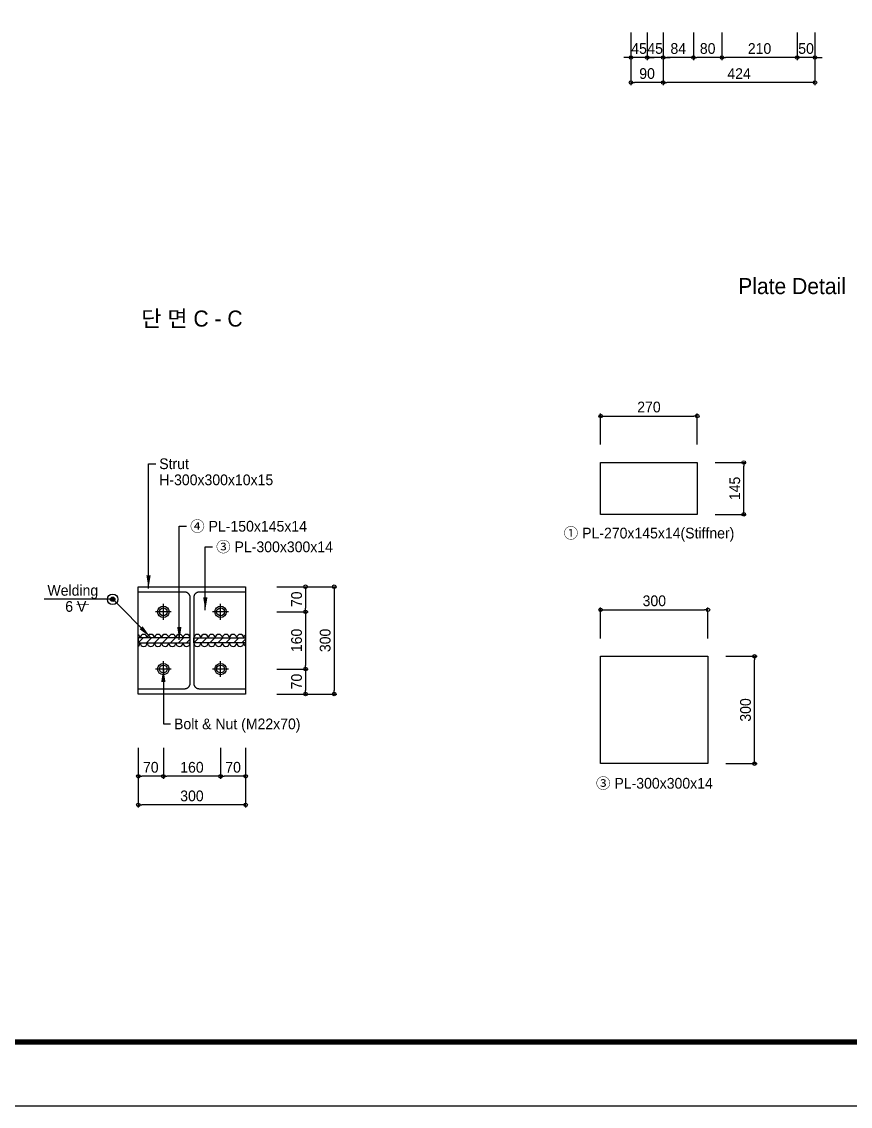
# Model space of a CAD drawing. Header units: millimetres. Extents: x 1073475 to 2890243, y -1340830 to -367733.
# Drawn here: x 2734023 to 2736339, y -373673 to -370640 of the extents above; entities that cross this region are included whole.
import ezdxf
from ezdxf.enums import TextEntityAlignment as Align

# ---------------------------------------------------------------- set-up
doc = ezdxf.new("R2010")
doc.units = ezdxf.units.MM
doc.header["$LTSCALE"] = 50
doc.header["$PDMODE"] = 3
doc.header["$PDSIZE"] = 100
doc.linetypes.add('HIDDEN', pattern=[9.525, 6.35, -3.175])
doc.layers.get('Defpoints').update_dxf_attribs({"color": 151})
for name, color, linetype in [('11', 11, 'Continuous'), ('C-BOLT', 1, 'Continuous'), ('C-DIM', 7, 'Continuous'), ('C-PILE', 3, 'Continuous'), ('C-PLATE', 135, 'Continuous'), ('C-PLATE-1', 2, 'Continuous'), ('C-TT', 9, 'Continuous'), ('C-WELDING', 41, 'Continuous'), ('TEX', 3, 'Continuous'), ('TEXT', 3, 'Continuous')]:
    doc.layers.add(name, color=color, linetype=linetype)
doc.styles.add('RXHG', font='arial.ttf')
doc.styles.add('돋움', font='')
doc.styles.get('돋움').set_extended_font_data('Dotum')
doc.dimstyles.new('SAM-LE-LE-상', dxfattribs={"dimscale": 0.1, "dimtxt": 300, "dimasz": 360, "dimexe": 70, "dimexo": 0, "dimgap": 100, "dimtad": 1, "dimdec": 0, "dimzin": 0, "dimdsep": 46, "dimlunit": 6, "dimtxsty": '돋움', "dimblk": 'NONE', "dimcen": 100, "dimclrd": 8, "dimclre": 8, "dimclrt": 256, "dimadec": 0, "dimazin": 0, "dimtfac": 1, "dimtdec": 0, "dimtix": 1, "dimtmove": 2, "dimatfit": 3, "dimfxl": 70, "dimtolj": 1, "dimtzin": 0, "dimlwd": -1, "dimlwe": -1, "dimarcsym": 0})
doc.dimstyles.new('SAM-상', dxfattribs={"dimscale": 0.1, "dimtxt": 300, "dimasz": 100, "dimexe": 70, "dimexo": 0, "dimgap": 100, "dimtad": 1, "dimdec": 0, "dimzin": 0, "dimdsep": 46, "dimlunit": 6, "dimtxsty": '돋움', "dimblk": 'ORIGIN', "dimcen": 100, "dimclrd": 8, "dimclre": 8, "dimclrt": 1, "dimadec": 0, "dimazin": 0, "dimtfac": 1, "dimtdec": 0, "dimtix": 1, "dimtmove": 2, "dimatfit": 3, "dimfxl": 70, "dimtolj": 1, "dimtzin": 0, "dimlwd": -1, "dimlwe": -1, "dimarcsym": 0})

# ---------------------------------------------------------------- blocks, each defined once
blk = doc.blocks.new('dbox')
at = {"layer": '11'}
blk.add_line((81088, 1800), (4288, 1800), dxfattribs=at)
at = {"layer": '11', "const_width": 150}
blk.add_lwpolyline([(81088, 1800), (4288, 1800), (4288, 57600), (81088, 57600)], close=True, dxfattribs=at)
at = {"layer": 'TEXT', "color": 7}
blk.add_line((84100, 0), (0, 0), dxfattribs=at)
at = {"layer": 'TEX', "color": 6, "linetype": 'Continuous', "style": 'RXHG', "width": 1}
for tag, p in [('일자', (76628, 15972)), ('축척', (76628, 13925)), ('설계번호', (76684, 12170))]:
    blk.add_attdef(tag, p, '', height=300, dxfattribs=at)
at = {"layer": 'TEX', "color": 7, "linetype": 'Continuous', "style": 'RXHG', "width": 1}
blk.add_attdef('파일명', (81840, 4453), '', height=300, rotation=90, dxfattribs=at)
at = {"layer": 'TEX', "linetype": 'Continuous', "style": 'RXHG', "width": 1}
for tag, p in [('도면명-1', (77799, 3389)), ('도면명-2', (77799, 2662))]:
    blk.add_attdef(tag, text='', height=400, dxfattribs=at).set_placement(p, align=Align.CENTER)
blk = doc.blocks.new('_Origin')
at = {"color": 0, "linetype": 'ByBlock', "lineweight": -2}
blk.add_line((0, 0), (-1, 0), dxfattribs=at)
blk.add_circle((0, 0), 0.5, dxfattribs=at)
blk = doc.blocks.new('*D497')
at = {"layer": 'C-DIM', "color": 8, "transparency": 16777216}
for p, q in [((2735641.7, -371822.5), (2735641.7, -371735.5)), ((2735911.7, -371822.5), (2735911.7, -371735.5)), ((2735651.7, -371742.5), (2735901.7, -371742.5))]:
    blk.add_line(p, q, dxfattribs=at)
at = {"layer": 'Defpoints', "color": 0, "transparency": 16777216}
for p in [(2735911.7, -371742.5), (2735641.7, -371822.5), (2735911.7, -371822.5)]:
    blk.add_point(p, dxfattribs=at)
at = {"layer": 'C-DIM', "color": 8, "transparency": 16777216, "xscale": 10, "yscale": 10, "zscale": 10, "rotation": 180}
blk.add_blockref('_Origin', (2735641.7, -371742.5), dxfattribs=at)
at = {"layer": 'C-DIM', "color": 8, "transparency": 16777216, "xscale": 10, "yscale": 10, "zscale": 10}
blk.add_blockref('_Origin', (2735911.7, -371742.5), dxfattribs=at)
at = {"layer": 'C-DIM', "color": 1, "transparency": 16777216, "insert": (2735776.7, -371717.5), "char_height": 30, "attachment_point": 5, "style": '돋움'}
blk.add_mtext('\\A1;270', dxfattribs=at)
blk = doc.blocks.new('*D498')
at = {"layer": 'C-DIM', "color": 8, "transparency": 16777216}
for p, q in [((2735961.7, -371872.5), (2736048.7, -371872.5)), ((2736041.7, -372007.5), (2736041.7, -371882.5)), ((2735961.7, -372017.5), (2736048.7, -372017.5))]:
    blk.add_line(p, q, dxfattribs=at)
at = {"layer": 'Defpoints', "color": 0, "transparency": 16777216}
for p in [(2735961.7, -371872.5), (2736041.7, -371872.5), (2735961.7, -372017.5)]:
    blk.add_point(p, dxfattribs=at)
at = {"layer": 'C-DIM', "color": 8, "transparency": 16777216, "xscale": 10, "yscale": 10, "zscale": 10}
for p, rotation in [((2736041.7, -371872.5), 90), ((2736041.7, -372017.5), 270)]:
    blk.add_blockref('_Origin', p, dxfattribs=dict(at, rotation=rotation))
at = {"layer": 'C-DIM', "color": 1, "transparency": 16777216, "insert": (2736016.7, -371945), "char_height": 30, "attachment_point": 5, "rotation": 90, "style": '돋움'}
blk.add_mtext('\\A1;145', dxfattribs=at)
blk = doc.blocks.new('*D499')
at = {"layer": 'C-DIM', "color": 8, "transparency": 16777216}
for p, q in [((2735641.7, -372364.6), (2735641.7, -372277.6)), ((2735941.7, -372364.6), (2735941.7, -372277.6)), ((2735651.7, -372284.6), (2735931.7, -372284.6))]:
    blk.add_line(p, q, dxfattribs=at)
at = {"layer": 'Defpoints', "color": 0, "transparency": 16777216}
for p in [(2735941.7, -372284.6), (2735641.7, -372364.6), (2735941.7, -372364.6)]:
    blk.add_point(p, dxfattribs=at)
at = {"layer": 'C-DIM', "color": 8, "transparency": 16777216, "xscale": 10, "yscale": 10, "zscale": 10, "rotation": 180}
blk.add_blockref('_Origin', (2735641.7, -372284.6), dxfattribs=at)
at = {"layer": 'C-DIM', "color": 8, "transparency": 16777216, "xscale": 10, "yscale": 10, "zscale": 10}
blk.add_blockref('_Origin', (2735941.7, -372284.6), dxfattribs=at)
at = {"layer": 'C-DIM', "color": 1, "transparency": 16777216, "insert": (2735791.7, -372259.5), "char_height": 30, "attachment_point": 5, "style": '돋움'}
blk.add_mtext('\\A1;300', dxfattribs=at)
blk = doc.blocks.new('*D500')
at = {"layer": 'C-DIM', "color": 8, "transparency": 16777216}
for p, q in [((2735991.7, -372414.6), (2736078.7, -372414.6)), ((2736071.7, -372704.6), (2736071.7, -372424.6)), ((2735991.7, -372714.6), (2736078.7, -372714.6))]:
    blk.add_line(p, q, dxfattribs=at)
at = {"layer": 'Defpoints', "color": 0, "transparency": 16777216}
for p in [(2735991.7, -372414.6), (2736071.7, -372414.6), (2735991.7, -372714.6)]:
    blk.add_point(p, dxfattribs=at)
at = {"layer": 'C-DIM', "color": 8, "transparency": 16777216, "xscale": 10, "yscale": 10, "zscale": 10}
for p, rotation in [((2736071.7, -372414.6), 90), ((2736071.7, -372714.6), 270)]:
    blk.add_blockref('_Origin', p, dxfattribs=dict(at, rotation=rotation))
at = {"layer": 'C-DIM', "color": 1, "transparency": 16777216, "insert": (2736046.7, -372564.6), "char_height": 30, "attachment_point": 5, "rotation": 90, "style": '돋움'}
blk.add_mtext('\\A1;300', dxfattribs=at)
blk = doc.blocks.new('*D518')
at = {"layer": 'C-DIM', "color": 8, "transparency": 16777216}
for p, q in [((2734736.9, -372220.1), (2734823.9, -372220.1)), ((2734816.9, -372230.1), (2734816.9, -372280.1)), ((2734736.9, -372290.1), (2734823.9, -372290.1))]:
    blk.add_line(p, q, dxfattribs=at)
at = {"layer": 'Defpoints', "color": 0, "transparency": 16777216}
for p in [(2734736.9, -372220.1), (2734736.9, -372290.1), (2734816.9, -372290.1)]:
    blk.add_point(p, dxfattribs=at)
at = {"layer": 'C-DIM', "color": 8, "transparency": 16777216, "xscale": 10, "yscale": 10, "zscale": 10}
for p, rotation in [((2734816.9, -372220.1), 90), ((2734816.9, -372290.1), 270)]:
    blk.add_blockref('_Origin', p, dxfattribs=dict(at, rotation=rotation))
at = {"layer": 'C-DIM', "color": 1, "transparency": 16777216, "insert": (2734791.8, -372255.1), "char_height": 30, "attachment_point": 5, "rotation": 90, "style": '돋움'}
blk.add_mtext('\\A1;70', dxfattribs=at)
blk = doc.blocks.new('*D519')
at = {"layer": 'C-DIM', "color": 8, "transparency": 16777216}
for p, q in [((2734736.9, -372290.1), (2734823.9, -372290.1)), ((2734816.9, -372300.1), (2734816.9, -372440.1)), ((2734736.9, -372450.1), (2734823.9, -372450.1))]:
    blk.add_line(p, q, dxfattribs=at)
at = {"layer": 'Defpoints', "color": 0, "transparency": 16777216}
for p in [(2734736.9, -372290.1), (2734736.9, -372450.1), (2734816.9, -372450.1)]:
    blk.add_point(p, dxfattribs=at)
at = {"layer": 'C-DIM', "color": 8, "transparency": 16777216, "xscale": 10, "yscale": 10, "zscale": 10}
for p, rotation in [((2734816.9, -372290.1), 90), ((2734816.9, -372450.1), 270)]:
    blk.add_blockref('_Origin', p, dxfattribs=dict(at, rotation=rotation))
at = {"layer": 'C-DIM', "color": 1, "transparency": 16777216, "insert": (2734791.8, -372370.1), "char_height": 30, "attachment_point": 5, "rotation": 90, "style": '돋움'}
blk.add_mtext('\\A1;160', dxfattribs=at)
blk = doc.blocks.new('*D520')
at = {"layer": 'C-DIM', "color": 8, "transparency": 16777216}
for p, q in [((2734736.9, -372450.1), (2734823.9, -372450.1)), ((2734816.9, -372460.1), (2734816.9, -372510.1)), ((2734736.9, -372520.1), (2734823.9, -372520.1))]:
    blk.add_line(p, q, dxfattribs=at)
at = {"layer": 'Defpoints', "color": 0, "transparency": 16777216}
for p in [(2734736.9, -372450.1), (2734736.9, -372520.1), (2734816.9, -372520.1)]:
    blk.add_point(p, dxfattribs=at)
at = {"layer": 'C-DIM', "color": 8, "transparency": 16777216, "xscale": 10, "yscale": 10, "zscale": 10}
for p, rotation in [((2734816.9, -372450.1), 90), ((2734816.9, -372520.1), 270)]:
    blk.add_blockref('_Origin', p, dxfattribs=dict(at, rotation=rotation))
at = {"layer": 'C-DIM', "color": 1, "transparency": 16777216, "insert": (2734791.8, -372485.1), "char_height": 30, "attachment_point": 5, "rotation": 90, "style": '돋움'}
blk.add_mtext('\\A1;70', dxfattribs=at)
blk = doc.blocks.new('*D521')
at = {"layer": 'C-DIM', "color": 8, "transparency": 16777216}
for p, q in [((2734816.9, -372220.1), (2734903.9, -372220.1)), ((2734896.9, -372230.1), (2734896.9, -372510.1)), ((2734816.9, -372520.1), (2734903.9, -372520.1))]:
    blk.add_line(p, q, dxfattribs=at)
at = {"layer": 'Defpoints', "color": 0, "transparency": 16777216}
for p in [(2734816.9, -372220.1), (2734816.9, -372520.1), (2734896.9, -372520.1)]:
    blk.add_point(p, dxfattribs=at)
at = {"layer": 'C-DIM', "color": 8, "transparency": 16777216, "xscale": 10, "yscale": 10, "zscale": 10}
for p, rotation in [((2734896.9, -372220.1), 90), ((2734896.9, -372520.1), 270)]:
    blk.add_blockref('_Origin', p, dxfattribs=dict(at, rotation=rotation))
at = {"layer": 'C-DIM', "color": 1, "transparency": 16777216, "insert": (2734871.8, -372370.1), "char_height": 30, "attachment_point": 5, "rotation": 90, "style": '돋움'}
blk.add_mtext('\\A1;300', dxfattribs=at)
blk = doc.blocks.new('*D522')
at = {"layer": 'C-DIM', "color": 8, "transparency": 16777216}
for p, q in [((2734579.3, -372670.1), (2734579.3, -372757.1)), ((2734649.3, -372670.1), (2734649.3, -372757.1)), ((2734639.3, -372750.1), (2734589.3, -372750.1))]:
    blk.add_line(p, q, dxfattribs=at)
at = {"layer": 'Defpoints', "color": 0, "transparency": 16777216}
for p in [(2734579.3, -372670.1), (2734649.3, -372670.1), (2734579.3, -372750.1)]:
    blk.add_point(p, dxfattribs=at)
at = {"layer": 'C-DIM', "color": 8, "transparency": 16777216, "xscale": 10, "yscale": 10, "zscale": 10, "rotation": 180}
blk.add_blockref('_Origin', (2734579.3, -372750.1), dxfattribs=at)
at = {"layer": 'C-DIM', "color": 8, "transparency": 16777216, "xscale": 10, "yscale": 10, "zscale": 10}
blk.add_blockref('_Origin', (2734649.3, -372750.1), dxfattribs=at)
at = {"layer": 'C-DIM', "color": 1, "transparency": 16777216, "insert": (2734614.3, -372725.1), "char_height": 30, "attachment_point": 5, "style": '돋움'}
blk.add_mtext('\\A1;70', dxfattribs=at)
blk = doc.blocks.new('*D523')
at = {"layer": 'C-DIM', "color": 8, "transparency": 16777216}
for p, q in [((2734419.3, -372670.1), (2734419.3, -372757.1)), ((2734579.3, -372670.1), (2734579.3, -372757.1)), ((2734569.3, -372750.1), (2734429.3, -372750.1))]:
    blk.add_line(p, q, dxfattribs=at)
at = {"layer": 'Defpoints', "color": 0, "transparency": 16777216}
for p in [(2734419.3, -372670.1), (2734579.3, -372670.1), (2734419.3, -372750.1)]:
    blk.add_point(p, dxfattribs=at)
at = {"layer": 'C-DIM', "color": 8, "transparency": 16777216, "xscale": 10, "yscale": 10, "zscale": 10, "rotation": 180}
blk.add_blockref('_Origin', (2734419.3, -372750.1), dxfattribs=at)
at = {"layer": 'C-DIM', "color": 8, "transparency": 16777216, "xscale": 10, "yscale": 10, "zscale": 10}
blk.add_blockref('_Origin', (2734579.3, -372750.1), dxfattribs=at)
at = {"layer": 'C-DIM', "color": 1, "transparency": 16777216, "insert": (2734499.3, -372725.1), "char_height": 30, "attachment_point": 5, "style": '돋움'}
blk.add_mtext('\\A1;160', dxfattribs=at)
blk = doc.blocks.new('*D524')
at = {"layer": 'C-DIM', "color": 8, "transparency": 16777216}
for p, q in [((2734349.3, -372670.1), (2734349.3, -372757.1)), ((2734419.3, -372670.1), (2734419.3, -372757.1)), ((2734409.3, -372750.1), (2734359.3, -372750.1))]:
    blk.add_line(p, q, dxfattribs=at)
at = {"layer": 'Defpoints', "color": 0, "transparency": 16777216}
for p in [(2734349.3, -372670.1), (2734419.3, -372670.1), (2734349.3, -372750.1)]:
    blk.add_point(p, dxfattribs=at)
at = {"layer": 'C-DIM', "color": 8, "transparency": 16777216, "xscale": 10, "yscale": 10, "zscale": 10, "rotation": 180}
blk.add_blockref('_Origin', (2734349.3, -372750.1), dxfattribs=at)
at = {"layer": 'C-DIM', "color": 8, "transparency": 16777216, "xscale": 10, "yscale": 10, "zscale": 10}
blk.add_blockref('_Origin', (2734419.3, -372750.1), dxfattribs=at)
at = {"layer": 'C-DIM', "color": 1, "transparency": 16777216, "insert": (2734384.3, -372725.1), "char_height": 30, "attachment_point": 5, "style": '돋움'}
blk.add_mtext('\\A1;70', dxfattribs=at)
blk = doc.blocks.new('*D525')
at = {"layer": 'C-DIM', "color": 8, "transparency": 16777216}
for p, q in [((2734349.3, -372750.1), (2734349.3, -372837.1)), ((2734649.3, -372750.1), (2734649.3, -372837.1)), ((2734639.3, -372830.1), (2734359.3, -372830.1))]:
    blk.add_line(p, q, dxfattribs=at)
at = {"layer": 'Defpoints', "color": 0, "transparency": 16777216}
for p in [(2734349.3, -372750.1), (2734649.3, -372750.1), (2734349.3, -372830.1)]:
    blk.add_point(p, dxfattribs=at)
at = {"layer": 'C-DIM', "color": 8, "transparency": 16777216, "xscale": 10, "yscale": 10, "zscale": 10, "rotation": 180}
blk.add_blockref('_Origin', (2734349.3, -372830.1), dxfattribs=at)
at = {"layer": 'C-DIM', "color": 8, "transparency": 16777216, "xscale": 10, "yscale": 10, "zscale": 10}
blk.add_blockref('_Origin', (2734649.3, -372830.1), dxfattribs=at)
at = {"layer": 'C-DIM', "color": 1, "transparency": 16777216, "insert": (2734499.3, -372805.1), "char_height": 30, "attachment_point": 5, "style": '돋움'}
blk.add_mtext('\\A1;300', dxfattribs=at)
blk = doc.blocks.new('_None')
blk = doc.blocks.new('*D534')
at = {"layer": 'C-DIM', "color": 8, "ltscale": 0.2, "transparency": 16777216}
for p, q in [((2736190.8, -370669.9), (2736190.8, -370746.9)), ((2736240.7, -370669.9), (2736240.7, -370746.9)), ((2736180.8, -370739.9), (2736170.8, -370739.9)), ((2736240.7, -370739.9), (2736190.8, -370739.9)), ((2736250.7, -370739.9), (2736260.7, -370739.9))]:
    blk.add_line(p, q, dxfattribs=at)
at = {"layer": 'Defpoints', "color": 0, "ltscale": 0.2, "transparency": 16777216}
for p in [(2736190.8, -370669.9), (2736240.7, -370669.9), (2736190.8, -370739.9)]:
    blk.add_point(p, dxfattribs=at)
at = {"layer": 'C-DIM', "color": 8, "ltscale": 0.2, "transparency": 16777216, "xscale": 10, "yscale": 10, "zscale": 10}
blk.add_blockref('_Origin', (2736190.8, -370739.9), dxfattribs=at)
at = {"layer": 'C-DIM', "color": 8, "ltscale": 0.2, "transparency": 16777216, "xscale": 10, "yscale": 10, "zscale": 10, "rotation": 180}
blk.add_blockref('_Origin', (2736240.7, -370739.9), dxfattribs=at)
at = {"layer": 'C-DIM', "color": 1, "ltscale": 0.2, "transparency": 16777216, "insert": (2736215.8, -370714.9), "char_height": 30, "attachment_point": 5, "style": '돋움'}
blk.add_mtext('\\A1;50', dxfattribs=at)
blk = doc.blocks.new('*D535')
at = {"layer": 'C-DIM', "color": 8, "ltscale": 0.2, "transparency": 16777216}
for p, q in [((2735980.8, -370669.9), (2735980.8, -370746.9)), ((2736190.8, -370669.9), (2736190.8, -370746.9)), ((2736180.8, -370739.9), (2735990.8, -370739.9))]:
    blk.add_line(p, q, dxfattribs=at)
at = {"layer": 'Defpoints', "color": 0, "ltscale": 0.2, "transparency": 16777216}
for p in [(2735980.8, -370669.9), (2736190.8, -370669.9), (2735980.8, -370739.9)]:
    blk.add_point(p, dxfattribs=at)
at = {"layer": 'C-DIM', "color": 8, "ltscale": 0.2, "transparency": 16777216, "xscale": 10, "yscale": 10, "zscale": 10, "rotation": 180}
blk.add_blockref('_Origin', (2735980.8, -370739.9), dxfattribs=at)
at = {"layer": 'C-DIM', "color": 8, "ltscale": 0.2, "transparency": 16777216, "xscale": 10, "yscale": 10, "zscale": 10}
blk.add_blockref('_Origin', (2736190.8, -370739.9), dxfattribs=at)
at = {"layer": 'C-DIM', "color": 1, "ltscale": 0.2, "transparency": 16777216, "insert": (2736085.8, -370714.9), "char_height": 30, "attachment_point": 5, "style": '돋움'}
blk.add_mtext('\\A1;210', dxfattribs=at)
blk = doc.blocks.new('*D536')
at = {"layer": 'C-DIM', "color": 8, "ltscale": 0.2, "transparency": 16777216}
for p, q in [((2735900.8, -370669.9), (2735900.8, -370746.9)), ((2735980.8, -370669.9), (2735980.8, -370746.9)), ((2735970.8, -370739.9), (2735910.8, -370739.9))]:
    blk.add_line(p, q, dxfattribs=at)
at = {"layer": 'Defpoints', "color": 0, "ltscale": 0.2, "transparency": 16777216}
for p in [(2735900.8, -370669.9), (2735980.8, -370669.9), (2735900.8, -370739.9)]:
    blk.add_point(p, dxfattribs=at)
at = {"layer": 'C-DIM', "color": 8, "ltscale": 0.2, "transparency": 16777216, "xscale": 10, "yscale": 10, "zscale": 10, "rotation": 180}
blk.add_blockref('_Origin', (2735900.8, -370739.9), dxfattribs=at)
at = {"layer": 'C-DIM', "color": 8, "ltscale": 0.2, "transparency": 16777216, "xscale": 10, "yscale": 10, "zscale": 10}
blk.add_blockref('_Origin', (2735980.8, -370739.9), dxfattribs=at)
at = {"layer": 'C-DIM', "color": 1, "ltscale": 0.2, "transparency": 16777216, "insert": (2735940.8, -370714.9), "char_height": 30, "attachment_point": 5, "style": '돋움'}
blk.add_mtext('\\A1;80', dxfattribs=at)
blk = doc.blocks.new('*D537')
at = {"layer": 'C-DIM', "color": 8, "ltscale": 0.2, "transparency": 16777216}
for p, q in [((2735816.4, -370669.9), (2735816.4, -370746.9)), ((2735900.8, -370669.9), (2735900.8, -370746.9)), ((2735890.8, -370739.9), (2735826.4, -370739.9))]:
    blk.add_line(p, q, dxfattribs=at)
at = {"layer": 'Defpoints', "color": 0, "ltscale": 0.2, "transparency": 16777216}
for p in [(2735816.4, -370669.9), (2735900.8, -370669.9), (2735816.4, -370739.9)]:
    blk.add_point(p, dxfattribs=at)
at = {"layer": 'C-DIM', "color": 8, "ltscale": 0.2, "transparency": 16777216, "xscale": 10, "yscale": 10, "zscale": 10, "rotation": 180}
blk.add_blockref('_Origin', (2735816.4, -370739.9), dxfattribs=at)
at = {"layer": 'C-DIM', "color": 8, "ltscale": 0.2, "transparency": 16777216, "xscale": 10, "yscale": 10, "zscale": 10}
blk.add_blockref('_Origin', (2735900.8, -370739.9), dxfattribs=at)
at = {"layer": 'C-DIM', "color": 1, "ltscale": 0.2, "transparency": 16777216, "insert": (2735858.6, -370714.9), "char_height": 30, "attachment_point": 5, "style": '돋움'}
blk.add_mtext('\\A1;84', dxfattribs=at)
blk = doc.blocks.new('*D538')
at = {"layer": 'C-DIM', "color": 8, "ltscale": 0.2, "transparency": 16777216}
for p, q in [((2735771.5, -370669.9), (2735771.5, -370746.9)), ((2735816.4, -370669.9), (2735816.4, -370746.9)), ((2735761.5, -370739.9), (2735751.5, -370739.9)), ((2735816.4, -370739.9), (2735771.5, -370739.9)), ((2735826.4, -370739.9), (2735836.4, -370739.9))]:
    blk.add_line(p, q, dxfattribs=at)
at = {"layer": 'Defpoints', "color": 0, "ltscale": 0.2, "transparency": 16777216}
for p in [(2735771.5, -370669.9), (2735816.4, -370669.9), (2735771.5, -370739.9)]:
    blk.add_point(p, dxfattribs=at)
at = {"layer": 'C-DIM', "color": 8, "ltscale": 0.2, "transparency": 16777216, "xscale": 10, "yscale": 10, "zscale": 10}
blk.add_blockref('_Origin', (2735771.5, -370739.9), dxfattribs=at)
at = {"layer": 'C-DIM', "color": 8, "ltscale": 0.2, "transparency": 16777216, "xscale": 10, "yscale": 10, "zscale": 10, "rotation": 180}
blk.add_blockref('_Origin', (2735816.4, -370739.9), dxfattribs=at)
at = {"layer": 'C-DIM', "color": 1, "ltscale": 0.2, "transparency": 16777216, "insert": (2735794, -370714.9), "char_height": 30, "attachment_point": 5, "style": '돋움'}
blk.add_mtext('\\A1;45', dxfattribs=at)
blk = doc.blocks.new('*D539')
at = {"layer": 'C-DIM', "color": 8, "ltscale": 0.2, "transparency": 16777216}
for p, q in [((2735726.4, -370669.9), (2735726.4, -370746.9)), ((2735771.5, -370669.9), (2735771.5, -370746.9)), ((2735716.4, -370739.9), (2735706.4, -370739.9)), ((2735771.5, -370739.9), (2735726.4, -370739.9)), ((2735781.5, -370739.9), (2735791.5, -370739.9))]:
    blk.add_line(p, q, dxfattribs=at)
at = {"layer": 'Defpoints', "color": 0, "ltscale": 0.2, "transparency": 16777216}
for p in [(2735726.4, -370669.9), (2735771.5, -370669.9), (2735726.4, -370739.9)]:
    blk.add_point(p, dxfattribs=at)
at = {"layer": 'C-DIM', "color": 8, "ltscale": 0.2, "transparency": 16777216, "xscale": 10, "yscale": 10, "zscale": 10}
blk.add_blockref('_Origin', (2735726.4, -370739.9), dxfattribs=at)
at = {"layer": 'C-DIM', "color": 8, "ltscale": 0.2, "transparency": 16777216, "xscale": 10, "yscale": 10, "zscale": 10, "rotation": 180}
blk.add_blockref('_Origin', (2735771.5, -370739.9), dxfattribs=at)
at = {"layer": 'C-DIM', "color": 1, "ltscale": 0.2, "transparency": 16777216, "insert": (2735749, -370714.9), "char_height": 30, "attachment_point": 5, "style": '돋움'}
blk.add_mtext('\\A1;45', dxfattribs=at)
blk = doc.blocks.new('*D540')
at = {"layer": 'C-DIM', "color": 8, "ltscale": 0.2, "transparency": 16777216}
for p, q in [((2735816.4, -370739.9), (2735816.4, -370816.9)), ((2736240.7, -370739.9), (2736240.7, -370816.9)), ((2736230.7, -370809.9), (2735826.4, -370809.9))]:
    blk.add_line(p, q, dxfattribs=at)
at = {"layer": 'Defpoints', "color": 0, "ltscale": 0.2, "transparency": 16777216}
for p in [(2735816.4, -370739.9), (2736240.7, -370739.9), (2735816.4, -370809.9)]:
    blk.add_point(p, dxfattribs=at)
at = {"layer": 'C-DIM', "color": 8, "ltscale": 0.2, "transparency": 16777216, "xscale": 10, "yscale": 10, "zscale": 10, "rotation": 180}
blk.add_blockref('_Origin', (2735816.4, -370809.9), dxfattribs=at)
at = {"layer": 'C-DIM', "color": 8, "ltscale": 0.2, "transparency": 16777216, "xscale": 10, "yscale": 10, "zscale": 10}
blk.add_blockref('_Origin', (2736240.7, -370809.9), dxfattribs=at)
at = {"layer": 'C-DIM', "color": 1, "ltscale": 0.2, "transparency": 16777216, "insert": (2736028.6, -370784.9), "char_height": 30, "attachment_point": 5, "style": '돋움'}
blk.add_mtext('\\A1;424', dxfattribs=at)
blk = doc.blocks.new('*D541')
at = {"layer": 'C-DIM', "color": 8, "ltscale": 0.2, "transparency": 16777216}
for p, q in [((2735726.4, -370739.9), (2735726.4, -370816.9)), ((2735816.4, -370739.9), (2735816.4, -370816.9)), ((2735806.4, -370809.9), (2735736.4, -370809.9))]:
    blk.add_line(p, q, dxfattribs=at)
at = {"layer": 'Defpoints', "color": 0, "ltscale": 0.2, "transparency": 16777216}
for p in [(2735726.4, -370739.9), (2735816.4, -370739.9), (2735726.4, -370809.9)]:
    blk.add_point(p, dxfattribs=at)
at = {"layer": 'C-DIM', "color": 8, "ltscale": 0.2, "transparency": 16777216, "xscale": 10, "yscale": 10, "zscale": 10, "rotation": 180}
blk.add_blockref('_Origin', (2735726.4, -370809.9), dxfattribs=at)
at = {"layer": 'C-DIM', "color": 8, "ltscale": 0.2, "transparency": 16777216, "xscale": 10, "yscale": 10, "zscale": 10}
blk.add_blockref('_Origin', (2735816.4, -370809.9), dxfattribs=at)
at = {"layer": 'C-DIM', "color": 1, "ltscale": 0.2, "transparency": 16777216, "insert": (2735771.4, -370784.9), "char_height": 30, "attachment_point": 5, "style": '돋움'}
blk.add_mtext('\\A1;90', dxfattribs=at)

msp = doc.modelspace()

# ---------------------------------------------------------------- hatches: boundary and pattern name
at = {"layer": 'C-DIM'}
h = msp.add_hatch(color=1, dxfattribs=at)
edge = h.paths.add_edge_path()
edge.add_arc((2734277.7, -372255.1), 6.17, 0, 360)
at = {"layer": 'C-PLATE'}
h = msp.add_hatch(dxfattribs=at)
h.set_pattern_fill('ANSI31', color=256, scale=5, style=0)
h.set_pattern_definition([(45, (2734349.332, -372377.134), (-11.2253, 11.2253), [])])
h.paths.add_polyline_path([(2734494.3, -372363.1), (2734349.3, -372363.1), (2734349.3, -372377.1), (2734494.3, -372377.1)])
h = msp.add_hatch(dxfattribs=at)
h.set_pattern_fill('ANSI31', color=256, scale=5, style=0)
h.set_pattern_definition([(45, (2734504.332, -372377.134), (-11.2253, 11.2253), [])])
h.paths.add_polyline_path([(2734504.3, -372363.1), (2734649.3, -372363.1), (2734649.3, -372377.1), (2734504.3, -372377.1)])

# ---------------------------------------------------------------- linework, layer by layer
at = {"layer": 'C-BOLT'}
for p, q in [((2734419.3, -372312.3), (2734419.3, -372267.9)), ((2734579.3, -372312.3), (2734579.3, -372267.9)), ((2734441.5, -372290.1), (2734397.1, -372290.1)), ((2734601.5, -372290.1), (2734557.1, -372290.1)), ((2734419.3, -372472.3), (2734419.3, -372427.9)), ((2734579.3, -372472.3), (2734579.3, -372427.9)), ((2734441.5, -372450.1), (2734397.1, -372450.1)), ((2734601.5, -372450.1), (2734557.1, -372450.1))]:
    msp.add_line(p, q, dxfattribs=at)
for centre, radius in [((2734419.3, -372290.1), 15.9), ((2734419.3, -372290.1), 11), ((2734579.3, -372290.1), 15.9), ((2734579.3, -372290.1), 11), ((2734419.3, -372450.1), 15.9), ((2734419.3, -372450.1), 11), ((2734579.3, -372450.1), 15.9), ((2734579.3, -372450.1), 11)]:
    msp.add_circle(centre, radius, dxfattribs=at)
at = {"layer": 'C-DIM', "color": 1, "const_width": 2}
msp.add_lwpolyline([(2734176.1, -372269.3), (2734211.4, -372269.3)], dxfattribs=at)
at = {"layer": 'C-DIM', "color": 1}
for radius in [14.8, 6.17]:
    msp.add_circle((2734277.7, -372255.1), radius, dxfattribs=at)
at = {"layer": 'C-PILE', "linetype": 'HIDDEN'}
msp.add_lwpolyline([(2734494.3, -372250.1, 0.414214), (2734479.3, -372235.1), (2734349.3, -372235.1), (2734349.3, -372220.1), (2734649.3, -372220.1), (2734649.3, -372235.1), (2734519.3, -372235.1, 0.414214), (2734504.3, -372250.1), (2734504.3, -372490.1, 0.414214), (2734519.3, -372505.1), (2734649.3, -372505.1), (2734649.3, -372520.1), (2734349.3, -372520.1), (2734349.3, -372505.1), (2734479.3, -372505.1, 0.414214), (2734494.3, -372490.1)], format="xyb", close=True, dxfattribs=at)
at = {"layer": 'C-PLATE'}
for points in [[(2734649.3, -372520.1), (2734349.3, -372520.1), (2734349.3, -372220.1), (2734649.3, -372220.1)], [(2734494.3, -372363.1), (2734349.3, -372363.1), (2734349.3, -372377.1), (2734494.3, -372377.1)], [(2734504.3, -372363.1), (2734649.3, -372363.1), (2734649.3, -372377.1), (2734504.3, -372377.1)]]:
    msp.add_lwpolyline(points, close=True, dxfattribs=at)
at = {"layer": 'C-PLATE-1'}
for points in [[(2735911.7, -371872.5), (2735911.7, -372017.5), (2735641.7, -372017.5), (2735641.7, -371872.5)], [(2735941.7, -372414.6), (2735941.7, -372714.6), (2735641.7, -372714.6), (2735641.7, -372414.6)]]:
    msp.add_lwpolyline(points, close=True, dxfattribs=at)
at = {"layer": 'C-WELDING'}
for centre, start, end in [((2734344.3, -372363.1), 0, 60), ((2734364.3, -372363.1), 0, 180), ((2734384.3, -372363.1), 0, 180), ((2734404.3, -372363.1), 0, 180), ((2734424.3, -372363.1), 0, 180), ((2734444.3, -372363.1), 0, 180), ((2734464.3, -372363.1), 0, 180), ((2734484.3, -372363.1), 0, 180), ((2734514.3, -372363.1), 0, 180), ((2734534.3, -372363.1), 0, 180), ((2734554.3, -372363.1), 0, 180), ((2734574.3, -372363.1), 0, 180), ((2734594.3, -372363.1), 0, 180), ((2734614.3, -372363.1), 0, 180), ((2734634.3, -372363.1), 0, 180), ((2734654.3, -372363.1), 120, 180), ((2734344.3, -372377.1), 300, 0), ((2734364.3, -372377.1), 180, 0), ((2734384.3, -372377.1), 180, 0), ((2734404.3, -372377.1), 180, 0), ((2734424.3, -372377.1), 180, 0), ((2734444.3, -372377.1), 180, 0), ((2734464.3, -372377.1), 180, 0), ((2734484.3, -372377.1), 180, 0), ((2734514.3, -372377.1), 180, 0), ((2734534.3, -372377.1), 180, 0), ((2734554.3, -372377.1), 180, 0), ((2734574.3, -372377.1), 180, 0), ((2734594.3, -372377.1), 180, 0), ((2734614.3, -372377.1), 180, 0), ((2734634.3, -372377.1), 180, 0), ((2734654.3, -372377.1), 180, 240)]:
    msp.add_arc(centre, 10, start, end, dxfattribs=at)

# ---------------------------------------------------------------- block references
at = {"xscale": 0.1, "yscale": 0.1, "zscale": 0.1}
msp.add_blockref('dbox', (2730452.7, -373673.1), dxfattribs=at)

# ---------------------------------------------------------------- texts
at = {"layer": 'C-DIM', "color": 1, "style": '돋움'}
for s, p in [('Strut', (2734407.9, -371876)), ('H-300x300x10x15', (2734407.9, -371921)), ('④ PL-150x145x14', (2734494, -372050.8)), ('③ PL-300x300x14', (2734566.6, -372108.4)), ('Welding', (2734095.4, -372230.1)), ('Bolt & Nut (M22x70)', (2734449.3, -372603.6))]:
    msp.add_text(s, height=30, dxfattribs=at).set_placement(p, align=Align.MIDDLE_LEFT)
at = {"layer": 'C-DIM', "style": '돋움'}
for s, p in [('① PL-270x145x14(Stiffner)', (2735776.7, -372072.1)), ('③ PL-300x300x14', (2735791.7, -372769.1))]:
    msp.add_text(s, height=30, dxfattribs=at).set_placement(p, align=Align.MIDDLE)
at = {"layer": 'C-DIM', "color": 1, "style": '돋움'}
msp.add_text('6 V', height=30, dxfattribs=at).set_placement((2734174.6, -372275.1), align=Align.MIDDLE_CENTER)
at = {"layer": 'C-TT', "style": '돋움'}
for s, p in [('Plate Detail', (2736176.7, -371378.2)), ('단 면 C - C', (2734499.3, -371468.9))]:
    msp.add_text(s, height=45, dxfattribs=at).set_placement(p, align=Align.MIDDLE)

# ---------------------------------------------------------------- dimensions: what is measured, and where the dimension line sits
at = {"layer": 'C-DIM', "ltscale": 0.2}
for base, p1, p2, picture, middle in [((2735726.4, -370739.9), (2735771.5, -370669.9), (2735726.4, -370669.9), '*D539', (2735749, -370714.9)), ((2735771.5, -370739.9), (2735816.4, -370669.9), (2735771.5, -370669.9), '*D538', (2735794, -370714.9)), ((2735816.4, -370739.9), (2735900.8, -370669.9), (2735816.4, -370669.9), '*D537', (2735858.6, -370714.9)), ((2735900.8, -370739.9), (2735980.8, -370669.9), (2735900.8, -370669.9), '*D536', (2735940.8, -370714.9)), ((2735980.8, -370739.9), (2736190.8, -370669.9), (2735980.8, -370669.9), '*D535', (2736085.8, -370714.9)), ((2736190.8, -370739.9), (2736240.7, -370669.9), (2736190.8, -370669.9), '*D534', (2736215.8, -370714.9)), ((2735726.4, -370809.9), (2735816.4, -370739.9), (2735726.4, -370739.9), '*D541', (2735771.4, -370784.9)), ((2735816.4, -370809.9), (2736240.7, -370739.9), (2735816.4, -370739.9), '*D540', (2736028.6, -370784.9))]:
    dim = msp.add_linear_dim(base=base, p1=p1, p2=p2, angle=180, dimstyle='SAM-상', override={"dimexo": 0}, dxfattribs=at)
    dim.commit()
    dim.dimension.update_dxf_attribs({"geometry": picture, "text_midpoint": middle})
at = {"layer": 'C-DIM'}
for base, p1, p2, picture, middle in [((2735911.7, -371742.5), (2735641.7, -371822.5), (2735911.7, -371822.5), '*D497', (2735776.7, -371717.5)), ((2735941.7, -372284.6), (2735641.7, -372364.6), (2735941.7, -372364.6), '*D499', (2735791.7, -372259.5))]:
    dim = msp.add_linear_dim(base=base, p1=p1, p2=p2, dimstyle='SAM-상', dxfattribs=at)
    dim.commit()
    dim.dimension.update_dxf_attribs({"geometry": picture, "text_midpoint": middle})
for base, p1, p2, angle, picture, middle in [((2736041.7, -371872.5), (2735961.7, -372017.5), (2735961.7, -371872.5), 90, '*D498', (2736016.7, -371945)), ((2734816.9, -372290.1), (2734736.9, -372220.1), (2734736.9, -372290.1), 270, '*D518', (2734791.8, -372255.1)), ((2734896.9, -372520.1), (2734816.9, -372220.1), (2734816.9, -372520.1), 270, '*D521', (2734871.8, -372370.1)), ((2734816.9, -372450.1), (2734736.9, -372290.1), (2734736.9, -372450.1), 270, '*D519', (2734791.8, -372370.1)), ((2736071.7, -372414.6), (2735991.7, -372714.6), (2735991.7, -372414.6), 90, '*D500', (2736046.7, -372564.6)), ((2734816.9, -372520.1), (2734736.9, -372450.1), (2734736.9, -372520.1), 270, '*D520', (2734791.8, -372485.1)), ((2734349.3, -372750.1), (2734419.3, -372670.1), (2734349.3, -372670.1), 180, '*D524', (2734384.3, -372725.1)), ((2734419.3, -372750.1), (2734579.3, -372670.1), (2734419.3, -372670.1), 180, '*D523', (2734499.3, -372725.1)), ((2734579.3, -372750.1), (2734649.3, -372670.1), (2734579.3, -372670.1), 180, '*D522', (2734614.3, -372725.1)), ((2734349.3, -372830.1), (2734649.3, -372750.1), (2734349.3, -372750.1), 180, '*D525', (2734499.3, -372805.1))]:
    dim = msp.add_linear_dim(base=base, p1=p1, p2=p2, angle=angle, dimstyle='SAM-상', dxfattribs=at)
    dim.commit()
    dim.dimension.update_dxf_attribs({"geometry": picture, "text_midpoint": middle})

# ---------------------------------------------------------------- leaders
for points in [[(2734377.9, -372224.5), (2734377.9, -371876), (2734397.9, -371876)], [(2734464, -372368.9), (2734464, -372050.8), (2734484, -372050.8)], [(2734536.6, -372285.8), (2734536.6, -372108.4), (2734556.6, -372108.4)], [(2734382.5, -372360.2), (2734277.7, -372255.1), (2734086.5, -372255.1)], [(2734419.3, -372450.1), (2734419.3, -372603.6), (2734439.3, -372603.6)]]:
    msp.add_leader(points, dimstyle='SAM-LE-LE-상', dxfattribs=at)

doc.saveas('drawing.dxf')
